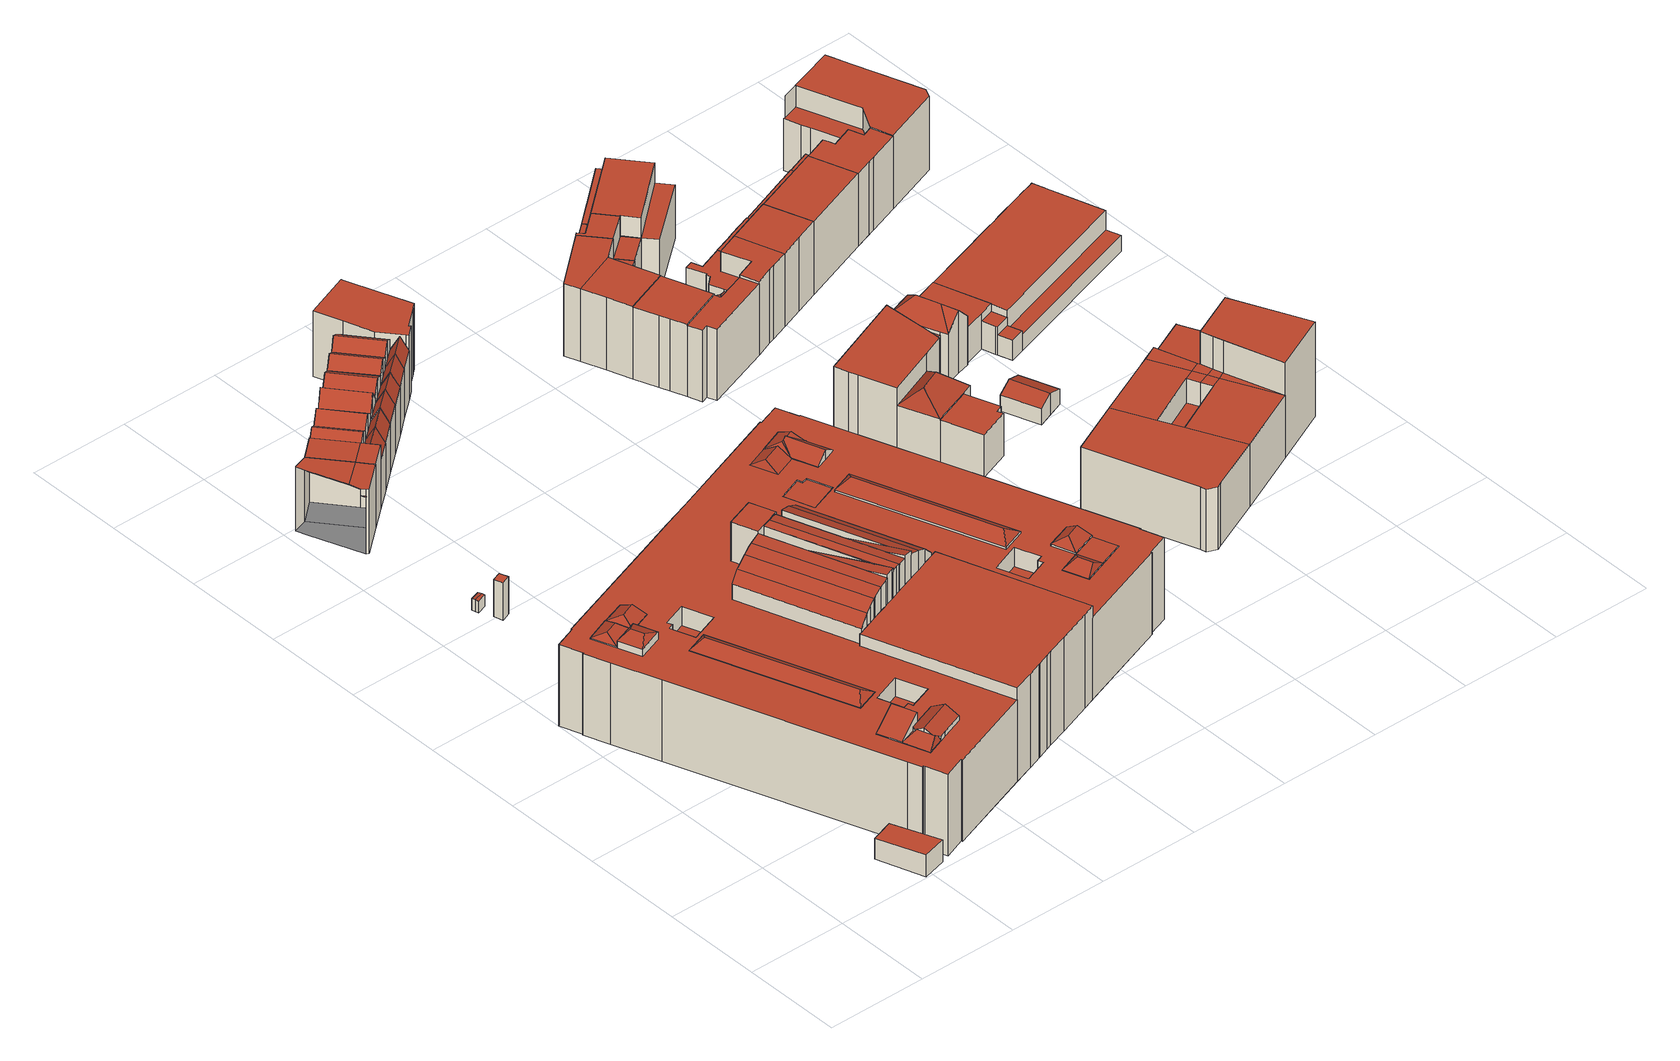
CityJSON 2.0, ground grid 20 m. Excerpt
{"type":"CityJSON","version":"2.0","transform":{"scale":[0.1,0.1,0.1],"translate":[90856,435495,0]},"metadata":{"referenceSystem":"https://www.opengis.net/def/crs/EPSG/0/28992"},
"CityObjects":{
"building1":{"type":"Building","attributes":{"TerrainHeight":3.46,"bron_tex":"UltraCAM-X 10cm juni 2008","voll_tex":"complete","bron_geo":"Lidar 15-30 punten - nov. 2008","status":"1"},"geometry":[{"type":"MultiSurface","lod":"2","boundaries":[[[0,1,2,3]],[[4,5,6,7]],[[0,3,5,4]],[[3,2,6,5]],[[2,1,7,6]],[[1,0,4,7]]],"semantics":{"surfaces":[{"type":"RoofSurface"},{"type":"GroundSurface"},{"type":"WallSurface"}],"values":[0,1,2,2,2,2]}}]},
"building2":{"type":"Building","attributes":{"TerrainHeight":3.62,"bron_tex":"UltraCAM-X 10cm juni 2008","voll_tex":"complete","bron_geo":"Lidar 15-30 punten - nov. 2008","status":"1"},"geometry":[{"type":"MultiSurface","lod":"2","boundaries":[[[8,9,10,11]],[[9,12,13,10]],[[14,15,16,17]],[[8,11,15,14]],[[11,10,18,15]],[[9,8,14,19]],[[10,13,16,18]],[[13,12,17,16]],[[12,9,19,17]]],"semantics":{"surfaces":[{"type":"RoofSurface"},{"type":"GroundSurface"},{"type":"WallSurface"}],"values":[0,0,1,2,2,2,2,2,2]}}]},
"building3":{"type":"Building","attributes":{"TerrainHeight":3.78,"bron_tex":"UltraCAM-X 10cm juni 2008","voll_tex":"complete","bron_geo":"Lidar 15-30 punten - nov. 2008","status":"1"},"geometry":[{"type":"MultiSurface","lod":"2","boundaries":[[[20,21,22,23]],[[24,25,26,27]],[[20,23,27,26]],[[23,22,24,27]],[[22,21,25,24]],[[21,20,26,25]]],"semantics":{"surfaces":[{"type":"RoofSurface"},{"type":"GroundSurface"},{"type":"WallSurface"}],"values":[0,1,2,2,2,2]}}]},
"building4":{"type":"Building","attributes":{"TerrainHeight":2.37,"bron_tex":"UltraCAM-X 10cm juni 2008","voll_tex":"complete","bron_geo":"Lidar 15-30 punten - nov. 2008","status":"1"},"geometry":[{"type":"MultiSurface","lod":"2","boundaries":[[[28,29,30,31,32,33,34]],[[35,36,37,28,34,38]],[[39,40,41]],[[42,43,44,45,46,47,48,49,50]],[[32,31,45,44]],[[31,30,46,45]],[[30,29,39,41]],[[29,28,51,52]],[[35,38,42,50]],[[28,37,53,51]],[[41,40,47,46]],[[40,39,54,55]]],"semantics":{"surfaces":[{"type":"RoofSurface"},{"type":"GroundSurface"},{"type":"WallSurface"}],"values":[0,0,0,1,2,2,2,2,2,2,2,2]}}]},
"building5":{"type":"Building","attributes":{"TerrainHeight":2.28,"bron_tex":"UltraCAM-X 10cm juni 2008","voll_tex":"complete","bron_geo":"Lidar 15-30 punten - nov. 2008","status":"1"},"geometry":[{"type":"MultiSurface","lod":"2","boundaries":[[[56,57,58,59,60,61]],[[62,56,61,63]],[[64,65,66,44,43,42]],[[61,60,65,67]],[[60,59,68,69]],[[59,58,44,66]],[[58,57,33,32]],[[57,56,34,33]],[[62,63,64,42]],[[63,61,67,64]],[[56,62,38,34]]],"semantics":{"surfaces":[{"type":"RoofSurface"},{"type":"GroundSurface"},{"type":"WallSurface"}],"values":[0,0,1,2,2,2,2,2,2,2,2]}}]},
"building6":{"type":"Building","attributes":{"TerrainHeight":2.13,"bron_tex":"UltraCAM-X 10cm juni 2008","voll_tex":"complete","bron_geo":"Lidar 15-30 punten - nov. 2008","status":"1"},"geometry":[{"type":"MultiSurface","lod":"2","boundaries":[[[70,71,72,73]],[[71,69,68,74,75,72]],[[76,77,78,79]],[[80,81,76,79]],[[82,83,84,66,65,64]],[[71,70,67,85]],[[74,68,66,84]],[[69,71,85,65]],[[77,76,86,64]],[[79,78,70,87]],[[78,77,64,67]],[[76,81,82,86]],[[81,80,88,82]],[[80,79,87,73]]],"semantics":{"surfaces":[{"type":"RoofSurface"},{"type":"GroundSurface"},{"type":"WallSurface"}],"values":[0,0,0,0,1,2,2,2,2,2,2,2,2,2]}}]},
"building7":{"type":"Building","attributes":{"TerrainHeight":2.13,"bron_tex":"UltraCAM-X 10cm juni 2008","voll_tex":"complete","bron_geo":"Lidar 15-30 punten - nov. 2008","status":"1"},"geometry":[{"type":"MultiSurface","lod":"2","boundaries":[[[72,89,90,73]],[[72,75,74,91,92,89]],[[93,94,95,96]],[[96,95,97,98]],[[99,100,101,84,83,82]],[[93,96,102,82]],[[95,94,73,103]],[[94,93,82,88]],[[96,98,99,102]],[[98,97,104,99]],[[97,95,103,90]],[[91,74,84,101]]],"semantics":{"surfaces":[{"type":"RoofSurface"},{"type":"GroundSurface"},{"type":"WallSurface"}],"values":[0,0,0,0,1,2,2,2,2,2,2,2]}}]},
"building8":{"type":"Building","attributes":{"TerrainHeight":1.54,"bron_tex":"UltraCAM-X 10cm juni 2008","voll_tex":"complete","bron_geo":"Lidar 15-30 punten - nov. 2008","status":"1"},"geometry":[{"type":"MultiSurface","lod":"2","boundaries":[[[105,106,107,108]],[[109,110,106,105]],[[110,107,106]],[[109,105,108]],[[108,107,111,112]],[[113,114,115,116]],[[117,116,115,118]],[[117,113,116]],[[118,115,114]],[[119,120,121,122]],[[122,121,123,124]],[[119,122,124]],[[120,123,121]],[[125,126,127,128]],[[129,130,126,125]],[[130,127,126]],[[129,125,128]],[[131,132,133,134]],[[135,136,133,132]],[[134,133,136]],[[131,135,132]],[[137,138,139,140]],[[141,142,139,138]],[[139,142,140]],[[137,141,138]],[[143,144,145,146]],[[146,145,147,148]],[[143,146,148]],[[144,147,145]],[[149,150,151,152,153,154]],[[155,156,157,150,149,158]],[[159,160,161,162]],[[163,162,161,164]],[[163,159,162]],[[164,161,160]],[[165,166,167,168]],[[166,169,170,167]],[[165,169,166]],[[171,172,173,174]],[[175,176,177,178]],[[178,177,179,180]],[[175,178,180]],[[176,179,177]],[[181,182,183,184,185,186]],[[187,181,186,188,189,190]],[[191,192,193,194,195,196,197,198,199,200,201,202,203,204,205,206,207,208,209,210,205,204,211,212,213,214,203,202,215,200,199,216,195,194,217,218,219,220,193,192,221,222,223,224,225,226,227,228,229,230,231,232,233,234,235,236,237,238,239,240,169,165,241,242,243,170,169,240,244,245,237,236,246,234,233,247,248,249,250,251,252,253,248,247,254,255,231,230,256,257,258,259,260,261,262,263,264,265,266,267,268,269,270,271,272,273,274,275,276,277,278,279,280,281,282]],[[283,284,285,286,287,288]],[[289,290,291,292]],[[293,294,295,296,297,298]],[[299,300,301,302,303,304]],[[305,306,307,308,309,310,311,312,313,314,315,316,317]],[[318,319,320,321]],[[322,318,321,323]],[[324,322,323,325]],[[326,327,328,329,330]],[[331,332,333,334]],[[335,331,334,336]],[[337,338,339,340,341]],[[342,343,344,345]],[[346,342,345,347]],[[348,346,347,349]],[[349,350,351,348]],[[352,353,354,355,356,357]],[[358,359,360,361,362,363,364,365,366,367,368,369,370,371,372,373,374,375,376,377,378,379,380,381,382,383,384,385,386,387]],[[321,320,227,388]],[[320,319,228,227]],[[319,318,389,390]],[[323,321,388,391]],[[318,322,392,389]],[[325,393,394,395]],[[393,323,391,396]],[[322,324,397,392]],[[398,325,328]],[[330,329,399,400]],[[329,328,395,399]],[[398,327,324]],[[327,326,401,397]],[[326,402,332]],[[403,333,400,404]],[[333,402,330]],[[332,405,406,401]],[[405,331,407,408]],[[409,335,410,411]],[[331,409,412,407]],[[413,336,339]],[[341,340,223,414]],[[413,338,335]],[[338,415,416,410]],[[415,337,417,418]],[[337,419,343]],[[345,344,414,420]],[[344,419,341]],[[421,342,422,423]],[[343,421,424,417]],[[347,425,426,427]],[[425,345,420,428]],[[342,429,430,422]],[[429,346,431,432]],[[349,347,427,433]],[[434,348,435,436]],[[346,434,437,431]],[[350,349,433,438]],[[348,351,439,435]],[[351,350,222,221]],[[110,109,252,251]],[[107,110,440,441]],[[109,108,253,252]],[[112,111,250,442]],[[111,107,441,443]],[[114,113,108,112]],[[117,118,249,248]],[[113,117,248,253]],[[118,114,442,249]],[[120,119,201,200]],[[124,123,215,202]],[[119,124,202,201]],[[123,120,200,215]],[[128,127,246,236]],[[130,129,235,234]],[[127,130,234,246]],[[129,128,236,235]],[[131,134,444,445]],[[136,135,210,209]],[[134,136,209,208]],[[137,140,445,446]],[[140,142,135,131]],[[141,137,207,447]],[[144,143,447,206]],[[148,147,205,210]],[[143,148,142,141]],[[147,144,206,205]],[[149,154,448]],[[449,153,450]],[[153,152,451,452]],[[152,151,453,454]],[[151,150,455,242]],[[155,456,457]],[[149,448,158]],[[150,157,243,455]],[[157,156,170,243]],[[156,155,457,159]],[[163,164,241,168]],[[159,163,458,459]],[[164,450,460,461]],[[168,167,462,458]],[[167,170,459,462]],[[171,174,199,198]],[[174,173,216,199]],[[173,172,175,180]],[[172,171,198,463]],[[176,175,463,197]],[[464,176,197,465]],[[186,185,196,466]],[[185,184,467,196]],[[184,183,465,467]],[[183,468,464]],[[181,469,182]],[[187,190,470,471]],[[190,189,180,470]],[[189,188,195,216]],[[188,186,466,195]],[[472,187,471,178]],[[181,472,178,469]],[[271,270,359,358]],[[270,269,360,359]],[[269,268,361,360]],[[268,267,473,361]],[[267,266,362,473]],[[266,265,363,362]],[[265,264,364,363]],[[264,263,365,364]],[[263,262,366,365]],[[262,261,367,366]],[[261,260,368,367]],[[260,259,369,368]],[[259,258,370,369]],[[258,257,371,370]],[[257,256,372,371]],[[256,230,474,372]],[[396,226,399,394]],[[428,222,438,426]],[[191,282,377,475]],[[282,281,378,377]],[[281,280,379,378]],[[280,279,380,379]],[[279,278,381,380]],[[278,277,382,381]],[[277,276,383,382]],[[276,275,384,383]],[[275,274,385,384]],[[274,273,386,385]],[[273,272,387,386]],[[272,271,358,387]],[[208,207,446,444]],[[204,203,296,295]],[[203,214,297,296]],[[214,213,298,297]],[[213,212,293,298]],[[212,211,294,293]],[[211,204,295,294]],[[219,218,286,285]],[[218,217,287,286]],[[217,194,288,287]],[[194,193,283,288]],[[193,220,284,283]],[[220,219,285,284]],[[239,238,354,353]],[[238,237,355,354]],[[237,245,356,355]],[[245,244,357,356]],[[244,240,352,357]],[[240,239,353,352]],[[242,451,454,453]],[[452,241,461,460]],[[232,231,302,301]],[[231,255,303,302]],[[255,254,304,303]],[[254,247,299,304]],[[247,233,300,299]],[[233,232,301,300]],[[251,250,443,440]],[[292,291,225,224]],[[291,290,226,225]],[[290,476,404,399]],[[476,477,334,403]],[[477,478,336,334]],[[478,289,340,339]],[[289,292,224,223]],[[305,317,221,192]],[[317,437,436,439]],[[432,424,423,430]],[[418,412,411,416]],[[408,316,390,406]],[[316,315,229,228]],[[315,314,230,229]],[[314,313,479,474]],[[313,312,373,479]],[[312,311,374,373]],[[311,310,375,374]],[[310,309,480,375]],[[309,308,376,480]],[[308,307,481,376]],[[307,306,475,481]],[[306,305,192,191]]],"semantics":{"surfaces":[{"type":"RoofSurface"},{"type":"GroundSurface"},{"type":"WallSurface"}],"values":[0,0,0,0,0,0,0,0,0,0,0,0,0,0,0,0,0,0,0,0,0,0,0,0,0,0,0,0,0,0,0,0,0,0,0,0,0,0,0,0,0,0,0,0,0,0,0,0,0,0,0,0,0,0,0,0,0,0,0,0,0,0,0,1,2,2,2,2,2,2,2,2,2,2,2,2,2,2,2,2,2,2,2,2,2,2,2,2,2,2,2,2,2,2,2,2,2,2,2,2,2,2,2,2,2,2,2,2,2,2,2,2,2,2,2,2,2,2,2,2,2,2,2,2,2,2,2,2,2,2,2,2,2,2,2,2,2,2,2,2,2,2,2,2,2,2,2,2,2,2,2,2,2,2,2,2,2,2,2,2,2,2,2,2,2,2,2,2,2,2,2,2,2,2,2,2,2,2,2,2,2,2,2,2,2,2,2,2,2,2,2,2,2,2,2,2,2,2,2,2,2,2,2,2,2,2,2,2,2,2,2,2,2,2,2,2,2,2,2,2,2,2,2,2,2,2,2,2,2,2,2,2,2,2,2,2,2,2,2,2,2,2,2,2]}}]},
"building9":{"type":"Building","attributes":{"TerrainHeight":1.95,"bron_tex":"UltraCAM-X 10cm juni 2008","voll_tex":"complete","bron_geo":"Lidar 15-30 punten - nov. 2008","status":"1"},"geometry":[{"type":"MultiSurface","lod":"2","boundaries":[[[482,483,484,485]],[[483,486,487,488,489,484]],[[490,491,492,493]],[[494,490,493,495]],[[496,497,498,101,100,99]],[[491,490,499,99]],[[493,492,482,500]],[[492,491,99,104]],[[490,494,496,499]],[[494,495,501,496]],[[495,493,500,485]],[[485,484,502,503]],[[483,482,90,89]],[[484,489,504,502]],[[489,488,505,504]],[[488,487,101,498]],[[487,486,92,91]],[[486,483,89,92]]],"semantics":{"surfaces":[{"type":"RoofSurface"},{"type":"GroundSurface"},{"type":"WallSurface"}],"values":[0,0,0,0,1,2,2,2,2,2,2,2,2,2,2,2,2,2]}}]},
"building10":{"type":"Building","attributes":{"TerrainHeight":2.2,"bron_tex":"UltraCAM-X 10cm juni 2008","voll_tex":"complete","bron_geo":"Lidar 15-30 punten - nov. 2008","status":"1"},"geometry":[{"type":"MultiSurface","lod":"2","boundaries":[[[502,504,505,506,507,508]],[[503,502,508,509]],[[510,511,512,513]],[[512,514,515,513]],[[516,517,518,498,497,496]],[[512,511,516,519]],[[511,510,520,516]],[[510,513,521,509]],[[514,512,519,496]],[[513,515,503,521]],[[515,514,496,501]],[[506,505,498,518]]],"semantics":{"surfaces":[{"type":"RoofSurface"},{"type":"GroundSurface"},{"type":"WallSurface"}],"values":[0,0,0,0,1,2,2,2,2,2,2,2]}}]},
"building11":{"type":"Building","attributes":{"TerrainHeight":2.14,"bron_tex":"UltraCAM-X 10cm juni 2008","voll_tex":"complete","bron_geo":"Lidar 15-30 punten - nov. 2008","status":"1"},"geometry":[{"type":"MultiSurface","lod":"2","boundaries":[[[522,523,524,525]],[[525,524,526,527]],[[528,507,506,529,530,531]],[[528,531,532,533]],[[534,535,536,518,517,516]],[[529,506,518,536]],[[528,508,507]],[[528,533,509,508]],[[522,525,537,516]],[[524,523,533,538]],[[523,522,516,520]],[[525,527,534,537]],[[527,526,539,534]],[[526,524,538,532]]],"semantics":{"surfaces":[{"type":"RoofSurface"},{"type":"GroundSurface"},{"type":"WallSurface"}],"values":[0,0,0,0,1,2,2,2,2,2,2,2,2,2]}}]},
"building12":{"type":"Building","attributes":{"TerrainHeight":2.09,"bron_tex":"UltraCAM-X 10cm juni 2008","voll_tex":"complete","bron_geo":"Lidar 15-30 punten - nov. 2008","status":"1"},"geometry":[{"type":"MultiSurface","lod":"2","boundaries":[[[540,541,542,543]],[[543,542,544,545,546]],[[531,530,529,547,548,549]],[[531,549,550,532]],[[551,552,553,536,535,534,554]],[[540,543,555,534]],[[542,541,532,556]],[[541,540,534,539]],[[543,546,554,555]],[[546,545,551,554]],[[545,544,557,551]],[[544,542,556,550]],[[549,548,552,558]],[[547,529,536,553]],[[550,549,558,557]]],"semantics":{"surfaces":[{"type":"RoofSurface"},{"type":"GroundSurface"},{"type":"WallSurface"}],"values":[0,0,0,0,1,2,2,2,2,2,2,2,2,2,2]}}]},
"building13":{"type":"Building","attributes":{"TerrainHeight":2,"bron_tex":"UltraCAM-X 10cm juni 2008","voll_tex":"complete","bron_geo":"Lidar 15-30 punten - nov. 2008","status":"1"},"geometry":[{"type":"MultiSurface","lod":"2","boundaries":[[[559,560,561,562,563,564,565,566,567,568,569,570,571,572]],[[573,574,575]],[[576,577,578,579,580,581,582,583,584,553,552,551,585,586]],[[572,571,577,576]],[[571,570,578,577]],[[570,569,579,578]],[[569,568,580,579]],[[568,567,581,580]],[[567,566,582,581]],[[566,565,583,582]],[[565,564,584,583]],[[564,563,553,584]],[[563,562,548,547]],[[562,561,587,552]],[[561,560,575,574]],[[560,559,586,585]],[[573,575,585,551]],[[574,573,551,587]]],"semantics":{"surfaces":[{"type":"RoofSurface"},{"type":"GroundSurface"},{"type":"WallSurface"}],"values":[0,0,1,2,2,2,2,2,2,2,2,2,2,2,2,2,2,2]}}]},
"building14":{"type":"Building","attributes":{"TerrainHeight":3.03,"bron_tex":"UltraCAM-X 10cm juni 2008","voll_tex":"complete","bron_geo":"Lidar 15-30 punten - nov. 2008","status":"1"},"geometry":[{"type":"MultiSurface","lod":"2","boundaries":[[[588,589,590,591,592,593]],[[594,595,596,597,598,599,600,601,602]],[[603,604,605,606,607,608,609,610,611]],[[588,593,602,601]],[[593,592,594,602]],[[592,591,612,613]],[[591,590,606,605]],[[590,589,607,606]],[[599,598,610,609]],[[598,597,611,610]],[[597,596,603,611]],[[596,595,604,603]],[[595,594,614,615]]],"semantics":{"surfaces":[{"type":"RoofSurface"},{"type":"GroundSurface"},{"type":"WallSurface"}],"values":[0,0,1,2,2,2,2,2,2,2,2,2,2]}}]},
"building15":{"type":"Building","attributes":{"TerrainHeight":3.12,"bron_tex":"UltraCAM-X 10cm juni 2008","voll_tex":"complete","bron_geo":"Lidar 15-30 punten - nov. 2008","status":"1"},"geometry":[{"type":"MultiSurface","lod":"2","boundaries":[[[616,613,612,617,618,619]],[[620,615,614,621,622,623,624,625]],[[626,627,628,629,630,631,605,604]],[[613,616,621,614]],[[616,619,632,633]],[[619,618,634,630]],[[618,617,631,634]],[[617,612,605,631]],[[615,620,635,604]],[[620,625,626,635]],[[625,624,627,626]],[[624,623,628,627]],[[623,622,636,637]],[[622,621,638,636]]],"semantics":{"surfaces":[{"type":"RoofSurface"},{"type":"GroundSurface"},{"type":"WallSurface"}],"values":[0,0,1,2,2,2,2,2,2,2,2,2,2,2]}}]},
"building16":{"type":"Building","attributes":{"TerrainHeight":3.09,"bron_tex":"UltraCAM-X 10cm juni 2008","voll_tex":"complete","bron_geo":"Lidar 15-30 punten - nov. 2008","status":"1"},"geometry":[{"type":"MultiSurface","lod":"2","boundaries":[[[639,640,641,589,588]],[[601,600,599,642,643]],[[644,645,646,609,608,607]],[[641,640,645,644]],[[639,588,601,643]],[[589,641,644,607]],[[642,599,609,646]]],"semantics":{"surfaces":[{"type":"RoofSurface"},{"type":"GroundSurface"},{"type":"WallSurface"}],"values":[0,0,1,2,2,2,2]}}]},
"building17":{"type":"Building","attributes":{"TerrainHeight":3.31,"bron_tex":"UltraCAM-X 10cm juni 2008","voll_tex":"complete","bron_geo":"Lidar 15-30 punten - nov. 2008","status":"1"},"geometry":[{"type":"MultiSurface","lod":"2","boundaries":[[[647,648,633,632,649,650,651,652]],[[637,636,638,653,654,655]],[[656,657,658,659,660,630,629,628]],[[633,648,653,638]],[[648,647,654,653]],[[652,651,658,657]],[[651,650,659,658]],[[650,649,660,659]],[[649,632,630,660]],[[637,655,656,628]]],"semantics":{"surfaces":[{"type":"RoofSurface"},{"type":"GroundSurface"},{"type":"WallSurface"}],"values":[0,0,1,2,2,2,2,2,2,2]}}]},
"building18":{"type":"Building","attributes":{"TerrainHeight":3.44,"bron_tex":"UltraCAM-X 10cm juni 2008","voll_tex":"complete","bron_geo":"Lidar 15-30 punten - nov. 2008","status":"1"},"geometry":[{"type":"MultiSurface","lod":"2","boundaries":[[[661,662,663]],[[664,665,662,661,666]],[[667,668,669,670]],[[671,664,666]],[[672,673,674,675,676,677,678,679]],[[671,666,661,663]],[[680,681,682,683,684,685]],[[686,687,688,689,690,691,692,693,694,695,696,697,698,699]],[[663,662,692,691]],[[662,665,693,692]],[[665,664,681,680]],[[667,670,687,700]],[[669,668,689,688]],[[664,671,701,702]],[[672,679,700,686]],[[679,678,668,667]],[[678,677,690,689]],[[677,676,691,690]],[[676,675,671,663]],[[675,674,698,701]],[[674,673,699,698]],[[673,672,686,699]],[[680,685,694,693]],[[685,684,695,694]],[[684,683,696,695]],[[683,682,697,696]],[[682,681,702,697]]],"semantics":{"surfaces":[{"type":"RoofSurface"},{"type":"GroundSurface"},{"type":"WallSurface"}],"values":[0,0,0,0,0,0,0,1,2,2,2,2,2,2,2,2,2,2,2,2,2,2,2,2,2,2,2]}}]},
"building19":{"type":"Building","attributes":{"TerrainHeight":2.93,"bron_tex":"UltraCAM-X 10cm juni 2008","voll_tex":"complete","bron_geo":"Lidar 15-30 punten - nov. 2008","status":"1"},"geometry":[{"type":"MultiSurface","lod":"2","boundaries":[[[703,704,705,706,707,708,709]],[[710,711,712,713]],[[714,715,716,717]],[[645,718,719,646]],[[704,703,720,645]],[[703,709,721,720]],[[709,708,715,714]],[[708,707,716,715]],[[706,705,710,713]],[[705,704,640,639]],[[712,711,646,719]],[[711,710,643,642]],[[714,717,718,721]]],"semantics":{"surfaces":[{"type":"RoofSurface"},{"type":"GroundSurface"},{"type":"WallSurface"}],"values":[0,0,0,1,2,2,2,2,2,2,2,2,2]}}]},
"building20":{"type":"Building","attributes":{"TerrainHeight":2.88,"bron_tex":"UltraCAM-X 10cm juni 2008","voll_tex":"complete","bron_geo":"Lidar 15-30 punten - nov. 2008","status":"1"},"geometry":[{"type":"MultiSurface","lod":"2","boundaries":[[[722,723,724,725,726,727,728,729]],[[730,731,732,733,734,735,736,737,738,739,740,741,742]],[[743,744,745,657,656,746,747,748,749,750,751,752]],[[727,726,732,731]],[[726,725,733,732]],[[725,724,734,733]],[[723,722,753,744]],[[722,729,745,753]],[[729,728,657,745]],[[728,727,647,652]],[[742,741,747,746]],[[741,740,748,747]],[[740,739,749,748]],[[739,738,750,749]],[[738,737,751,750]],[[737,736,752,751]],[[736,735,743,752]],[[731,730,655,654]],[[730,742,746,656]]],"semantics":{"surfaces":[{"type":"RoofSurface"},{"type":"GroundSurface"},{"type":"WallSurface"}],"values":[0,0,1,2,2,2,2,2,2,2,2,2,2,2,2,2,2,2,2]}}]},
"building21":{"type":"Building","attributes":{"TerrainHeight":3.48,"bron_tex":"UltraCAM-X 10cm juni 2008","voll_tex":"complete","bron_geo":"Lidar 15-30 punten - nov. 2008","status":"1"},"geometry":[{"type":"MultiSurface","lod":"2","boundaries":[[[754,755,756,757]],[[758,759,760,761,762,763,764,765,766]],[[766,765,767,768,769,770]],[[767,771,772,768]],[[764,763,773,774,775]],[[771,775,774,772]],[[776,777,778,779,780,781,782,783]],[[758,766,784,782]],[[765,764,755,754]],[[763,762,778,785]],[[762,761,779,778]],[[761,760,780,779]],[[760,759,781,780]],[[759,758,782,781]],[[766,770,783,784]],[[770,769,776,783]],[[767,765,754,757]],[[771,767,757,786]],[[764,775,756,755]],[[773,763,785,777]],[[775,771,786,756]]],"semantics":{"surfaces":[{"type":"RoofSurface"},{"type":"GroundSurface"},{"type":"WallSurface"}],"values":[0,0,0,0,0,0,1,2,2,2,2,2,2,2,2,2,2,2,2,2,2]}}]},
"building22":{"type":"Building","attributes":{"TerrainHeight":2.82,"bron_tex":"UltraCAM-X 10cm juni 2008","voll_tex":"complete","bron_geo":"Lidar 15-30 punten - nov. 2008","status":"1"},"geometry":[{"type":"MultiSurface","lod":"2","boundaries":[[[787,788,789,790,791,792]],[[793,794,795]],[[796,797,798,799,800,801,802]],[[794,803,804,805]],[[806,807,808,809,719,718,810]],[[787,792,797,796]],[[791,790,794,805]],[[790,789,795,794]],[[789,788,793,795]],[[788,787,707,706]],[[794,793,713,712]],[[802,801,811,718]],[[801,800,810,811]],[[800,799,806,810]],[[799,798,807,806]],[[796,802,717,716]],[[804,803,809,808]],[[803,794,719,809]]],"semantics":{"surfaces":[{"type":"RoofSurface"},{"type":"GroundSurface"},{"type":"WallSurface"}],"values":[0,0,0,0,1,2,2,2,2,2,2,2,2,2,2,2,2,2]}}]},
"building23":{"type":"Building","attributes":{"TerrainHeight":3.7,"bron_tex":"UltraCAM-X 10cm juni 2008","voll_tex":"complete","bron_geo":"Lidar 15-30 punten - nov. 2008","status":"1"},"geometry":[{"type":"MultiSurface","lod":"2","boundaries":[[[812,813,814,815]],[[816,812,815,817]],[[818,819,820,821]],[[813,812,822,820]],[[815,814,819,823]],[[814,813,820,819]],[[812,816,821,822]],[[816,817,818,821]],[[817,815,823,818]]],"semantics":{"surfaces":[{"type":"RoofSurface"},{"type":"GroundSurface"},{"type":"WallSurface"}],"values":[0,0,1,2,2,2,2,2,2]}}]},
"building24":{"type":"Building","attributes":{"TerrainHeight":3.73,"bron_tex":"UltraCAM-X 10cm juni 2008","voll_tex":"complete","bron_geo":"Lidar 15-30 punten - nov. 2008","status":"1"},"geometry":[{"type":"MultiSurface","lod":"2","boundaries":[[[824,825,826,827,828,829]],[[828,827,830,831,832,833]],[[829,828,833]],[[826,830,827]],[[687,834,835,836,837,838,839,688]],[[824,829,834,687]],[[826,825,688,839]],[[825,824,670,669]],[[833,832,836,835]],[[832,831,837,836]],[[831,830,838,837]],[[829,833,835,834]],[[830,826,839,838]]],"semantics":{"surfaces":[{"type":"RoofSurface"},{"type":"GroundSurface"},{"type":"WallSurface"}],"values":[0,0,0,0,1,2,2,2,2,2,2,2,2]}}]},
"building25":{"type":"Building","attributes":{"TerrainHeight":2.81,"bron_tex":"UltraCAM-X 10cm juni 2008","voll_tex":"complete","bron_geo":"Lidar 15-30 punten - nov. 2008","status":"1"},"geometry":[{"type":"MultiSurface","lod":"2","boundaries":[[[724,723,840,841,842]],[[843,844,845,846,847,848]],[[743,849,850,851,852,744]],[[724,842,846,845]],[[842,841,853,854]],[[841,840,852,851]],[[840,723,744,852]],[[844,843,855,743]],[[843,848,849,855]],[[848,847,850,849]],[[847,846,856,857]],[[845,844,735,734]]],"semantics":{"surfaces":[{"type":"RoofSurface"},{"type":"GroundSurface"},{"type":"WallSurface"}],"values":[0,0,1,2,2,2,2,2,2,2,2,2]}}]},
"building26":{"type":"Building","attributes":{"TerrainHeight":2.94,"bron_tex":"UltraCAM-X 10cm juni 2008","voll_tex":"complete","bron_geo":"Lidar 15-30 punten - nov. 2008","status":"1"},"geometry":[{"type":"MultiSurface","lod":"2","boundaries":[[[854,853,858,859]],[[856,860,861,857]],[[850,862,863,851]],[[854,859,860,856]],[[859,858,864,865]],[[858,853,851,863]],[[857,861,862,850]],[[861,860,866,867]]],"semantics":{"surfaces":[{"type":"RoofSurface"},{"type":"GroundSurface"},{"type":"WallSurface"}],"values":[0,0,1,2,2,2,2,2]}}]},
"building27":{"type":"Building","attributes":{"TerrainHeight":3.48,"bron_tex":"UltraCAM-X 10cm juni 2008","voll_tex":"complete","bron_geo":"Lidar 15-30 punten - nov. 2008","status":"1"},"geometry":[{"type":"MultiSurface","lod":"2","boundaries":[[[868,869,870,871,872]],[[873,874,875,876]],[[877,769,768,878]],[[768,772,879,880,878]],[[774,773,881]],[[772,774,881,879]],[[882,883,777,776,884,885]],[[869,868,884,886]],[[868,872,885,884]],[[872,871,882,885]],[[873,876,871,870]],[[876,875,887,888]],[[875,874,777,883]],[[889,873,880,879]],[[890,889,879,881]],[[874,890,881,773]],[[769,877,886,776]],[[877,878,891,869]],[[878,880,870,891]]],"semantics":{"surfaces":[{"type":"RoofSurface"},{"type":"GroundSurface"},{"type":"WallSurface"}],"values":[0,0,0,0,0,0,1,2,2,2,2,2,2,2,2,2,2,2,2]}}]},
"building28":{"type":"Building","attributes":{"TerrainHeight":3.77,"bron_tex":"UltraCAM-X 10cm juni 2008","voll_tex":"complete","bron_geo":"Lidar 15-30 punten - nov. 2008","status":"1"},"geometry":[{"type":"MultiSurface","lod":"2","boundaries":[[[892,893,894,895]],[[896,897,898,899,900]],[[901,902,903,904]],[[905,906,907,908,909]],[[910,911,912,913,914,915,916,917,918,919,920,921,922,923,924]],[[925,926,927,928,929,930,931,932,933,934,935,936,937,938,939,940,941]],[[895,894,902,901]],[[894,893,934,942]],[[893,892,943,934]],[[899,898,892,895]],[[898,897,935,943]],[[897,896,936,935]],[[904,903,933,944]],[[903,902,942,933]],[[905,909,945,938]],[[909,908,911,910]],[[908,907,896,900]],[[907,906,937,936]],[[906,905,938,937]],[[910,924,939,945]],[[924,923,940,939]],[[923,922,941,940]],[[922,921,925,941]],[[921,920,926,925]],[[920,919,927,926]],[[919,918,928,927]],[[918,917,929,928]],[[917,916,930,929]],[[916,915,931,930]],[[915,914,932,931]],[[914,913,944,932]],[[913,912,901,904]],[[912,911,900,899]]],"semantics":{"surfaces":[{"type":"RoofSurface"},{"type":"GroundSurface"},{"type":"WallSurface"}],"values":[0,0,0,0,0,1,2,2,2,2,2,2,2,2,2,2,2,2,2,2,2,2,2,2,2,2,2,2,2,2,2,2,2]}}]},
"building29":{"type":"Building","attributes":{"TerrainHeight":3.03,"bron_tex":"UltraCAM-X 10cm juni 2008","voll_tex":"complete","bron_geo":"Lidar 15-30 punten - nov. 2008","status":"1"},"geometry":[{"type":"MultiSurface","lod":"2","boundaries":[[[946,947,948,949,950]],[[951,952,953,954,955,956,957,865,864,958,959]],[[867,866,960,961,962,963,964,965]],[[966,967,968,863,862,969,970,971,972,973,974,975]],[[949,948,975,976]],[[948,947,966,975]],[[865,957,960,866]],[[957,956,961,960]],[[956,955,974,973]],[[955,954,976,974]],[[954,953,950,949]],[[953,952,946,950]],[[951,959,968,967]],[[959,958,977,968]],[[958,864,863,977]],[[867,965,969,862]],[[965,964,970,969]],[[964,963,971,970]],[[963,962,972,971]],[[962,961,973,972]]],"semantics":{"surfaces":[{"type":"RoofSurface"},{"type":"GroundSurface"},{"type":"WallSurface"}],"values":[0,0,0,1,2,2,2,2,2,2,2,2,2,2,2,2,2,2,2,2]}}]},
"building30":{"type":"Building","attributes":{"TerrainHeight":2.8,"bron_tex":"UltraCAM-X 10cm juni 2008","voll_tex":"complete","bron_geo":"Lidar 15-30 punten - nov. 2008","status":"1"},"geometry":[{"type":"MultiSurface","lod":"2","boundaries":[[[978,979,980,981,982,983,984,985]],[[986,987,988,989,990,991,992,993,994,995]],[[996,997,998,967,966,999,1000,1001]],[[984,983,947,946]],[[983,982,999,966]],[[982,981,1002,999]],[[981,980,1000,1002]],[[986,995,1003,1001]],[[995,994,996,1003]],[[994,993,997,996]],[[993,992,998,997]],[[992,991,967,998]],[[991,990,952,951]],[[990,989,985,984]],[[989,988,978,985]],[[988,987,979,978]]],"semantics":{"surfaces":[{"type":"RoofSurface"},{"type":"GroundSurface"},{"type":"WallSurface"}],"values":[0,0,1,2,2,2,2,2,2,2,2,2,2,2,2,2]}}]}
},
"vertices":[
[156,95,43],[188,2,46],[236,15,46],[201,110,43],[156,95,0],[201,110,0],[236,15,0],[188,2,0],
[100,1042,24],[102,1036,25],[121,1041,25],[119,1048,24],[104,1029,24],[123,1035,24],[100,1042,0],[119,1048,0],[123,1035,0],[104,1029,0],[121,1041,0],[102,1036,0],
[116,1005,78],[121,987,78],[139,994,78],[133,1011,78],[139,994,0],[121,987,0],[116,1005,0],[133,1011,0],
[58,1301,134],[65,1280,134],[70,1273,134],[74,1269,134],[127,1313,134],[123,1317,134],[105,1339,134],[24,1397,134],[23,1396,134],[30,1375,134],[51,1405,134],[65,1280,120],[69,1271,120],[70,1273,120],[51,1405,0],[123,1317,0],[127,1313,0],[74,1269,0],[70,1273,0],[69,1271,0],[30,1375,0],[23,1396,0],[24,1397,0],[58,1301,133],[65,1280,133],[30,1375,133],[65,1280,119],[69,1271,119],
[105,1339,135],[123,1317,135],[127,1313,135],[167,1346,135],[164,1350,135],[146,1372,135],[51,1405,135],[91,1439,135],[91,1439,0],[164,1350,0],[167,1346,0],[146,1372,0],[167,1346,100],[164,1350,110],
[146,1372,102],[156,1360,133],[194,1391,133],[184,1404,102],[205,1377,101],[202,1381,110],[110,1455,139],[91,1439,122],[146,1372,121],[165,1388,139],[184,1404,122],[129,1471,122],[129,1471,0],[202,1381,0],[205,1377,0],[156,1360,0],[110,1455,0],[165,1388,102],[184,1404,0],
[233,1423,133],[223,1436,102],[244,1410,101],[241,1413,111],[129,1471,120],[184,1404,120],[203,1420,139],[148,1487,139],[223,1436,120],[167,1503,120],[167,1503,0],[241,1413,0],[244,1410,0],[148,1487,0],[203,1420,102],[223,1436,0],
[788,304,188],[798,276,188],[823,279,172],[805,327,172],[759,310,172],[777,262,172],[873,297,172],[856,345,172],[805,327,175],[856,345,175],[842,366,191],[813,355,191],[789,372,175],[840,390,175],[151,555,172],[262,250,172],[280,274,188],[180,549,188],[309,267,172],[198,572,172],[646,711,192],[744,439,192],[774,431,175],[664,736,175],[617,719,175],[727,414,175],[100,707,172],[123,687,186],[151,697,186],[147,723,172],[118,658,172],[164,675,172],[50,688,173],[71,669,186],[97,678,186],[100,707,173],[67,640,173],[118,658,173],[67,640,186],[84,595,186],[105,615,197],[96,639,197],[134,613,186],[118,658,186],[638,867,191],[664,795,191],[688,804,173],[671,850,173],[671,853,173],[644,869,187],[622,835,173],[623,833,173],[640,786,173],[633,865,187],[623,833,172],[671,850,172],[657,874,187],[628,863,187],[605,883,172],[653,901,172],[560,867,171],[575,844,188],[614,858,188],[605,883,171],[578,816,171],[623,833,171],[235,181,173],[252,135,173],[300,152,201],[283,198,201],[252,135,172],[270,84,172],[292,98,187],[281,130,187],[318,102,172],[300,152,172],[285,118,196],[291,103,187],[304,96,181],[318,102,181],[363,118,181],[354,143,196],[279,133,187],[345,168,181],[300,152,181],[286,147,181],[472,96,171],[373,379,171],[381,216,171],[333,199,171],[345,168,171],[363,118,171],[270,84,171],[235,181,171],[283,198,171],[262,250,171],[151,555,171],[198,572,171],[184,575,171],[167,623,171],[134,613,171],[84,595,171],[50,688,171],[147,723,171],[164,675,171],[118,658,171],[178,627,171],[174,637,171],[222,654,171],[243,596,171],[309,267,171],[300,152,171],[330,209,171],[318,205,171],[301,254,171],[360,275,171],[378,380,171],[297,613,171],[381,643,171],[364,692,171],[421,712,171],[439,663,171],[519,691,171],[601,459,171],[614,463,171],[713,181,171],[703,330,171],[682,388,171],[741,409,171],[727,414,171],[617,719,171],[664,736,171],[623,729,171],[564,708,171],[544,767,171],[591,784,171],[653,901,171],[688,804,171],[640,786,171],[595,774,171],[606,777,171],[774,431,171],[759,361,171],[789,372,171],[840,390,171],[873,297,171],[777,262,171],[759,310,171],[805,327,171],[747,357,171],[751,347,171],[903,248,171],[902,250,171],[945,265,171],[930,309,171],[932,309,171],[711,912,171],[709,911,171],[693,955,171],[650,940,171],[649,942,171],[406,856,171],[351,837,171],[287,814,171],[44,729,171],[44,727,171],[1,711,171],[17,667,171],[15,667,171],[33,617,171],[66,526,171],[225,91,171],[235,64,171],[237,65,171],[238,62,171],[253,21,171],[296,37,171],[297,35,171],[381,216,132],[360,275,132],[301,254,132],[318,205,132],[330,209,132],[333,199,132],[381,643,253],[439,663,253],[421,712,253],[364,692,253],[174,637,131],[178,627,131],[167,623,131],[184,575,131],[243,596,131],[222,654,131],[759,361,131],[741,409,131],[682,388,131],[703,330,131],[751,347,131],[747,357,131],[373,379,196],[472,96,196],[514,111,196],[541,120,196],[544,121,196],[568,130,196],[579,134,196],[621,148,196],[688,172,196],[713,181,196],[614,463,196],[601,459,196],[378,380,196],[583,453,223],[601,459,203],[519,691,203],[501,685,223],[560,444,237],[478,677,237],[538,437,245],[456,669,245],[518,430,256],[538,437,252],[456,669,213],[439,663,216],[436,662,217],[499,423,252],[518,430,250],[436,662,250],[417,655,252],[480,416,252],[399,649,252],[461,410,256],[480,416,258],[399,649,219],[381,643,217],[380,642,217],[441,403,245],[461,410,250],[380,642,250],[359,635,245],[419,395,237],[337,627,237],[396,387,223],[314,619,223],[297,613,203],[378,380,203],[591,784,169],[544,767,169],[564,708,169],[623,729,169],[606,777,169],[595,774,169],[1,711,0],[44,727,0],[44,729,0],[287,814,0],[406,856,0],[649,942,0],[650,940,0],[693,955,0],[709,911,0],[711,912,0],[932,309,0],[930,309,0],[945,265,0],[902,250,0],[903,248,0],[621,148,0],[579,134,0],[568,130,0],[541,120,0],[297,35,0],[296,37,0],[253,21,0],[238,62,0],[237,65,0],[235,64,0],[225,91,0],[66,526,0],[33,617,0],[15,667,0],[17,667,0],[501,685,171],[583,453,0],[601,459,0],[478,677,171],[560,444,0],[464,672,242],[464,672,0],[456,669,0],[464,672,171],[538,437,0],[524,475,245],[439,663,0],[436,662,0],[518,430,0],[504,468,250],[429,660,250],[429,660,0],[501,424,251],[501,424,0],[499,423,196],[501,424,196],[490,420,252],[480,416,0],[490,420,0],[490,420,196],[467,455,252],[380,642,171],[475,414,258],[475,414,0],[461,410,196],[475,414,196],[448,448,250],[359,635,171],[455,407,248],[441,403,0],[455,407,0],[455,407,196],[350,632,242],[350,632,0],[337,627,0],[350,632,171],[422,396,238],[422,396,0],[419,395,196],[422,396,196],[314,619,0],[406,390,229],[396,387,0],[406,390,0],[406,390,196],[297,613,0],[378,380,0],[777,262,0],[823,279,0],[856,345,171],[873,297,0],[147,723,0],[100,707,0],[50,688,0],[67,640,171],[638,867,187],[670,853,174],[671,853,172],[671,850,171],[671,853,171],[688,804,0],[671,850,0],[664,795,171],[625,842,176],[622,835,172],[605,883,0],[623,833,0],[671,853,0],[653,901,0],[614,858,0],[252,135,171],[304,96,172],[304,96,171],[354,143,171],[318,102,171],[299,99,183],[285,118,187],[286,147,172],[279,133,182],[281,130,189],[351,837,0],[713,181,0],[472,96,0],[429,660,253],[417,655,253],[399,649,253],[688,172,0],[544,121,0],[514,111,0],
[223,1436,104],[233,1423,135],[272,1454,135],[261,1467,104],[241,1413,112],[244,1410,103],[283,1442,104],[279,1445,113],[186,1520,145],[167,1503,114],[223,1436,115],[242,1451,145],[206,1536,114],[261,1467,114],[206,1536,0],[279,1445,0],[283,1442,0],[186,1520,0],[242,1451,104],[261,1467,0],[272,1454,132],[261,1467,101],[279,1445,110],[283,1442,101],
[322,1474,102],[318,1478,111],[311,1486,132],[301,1499,101],[301,1499,122],[244,1568,122],[225,1552,138],[281,1483,138],[206,1536,122],[261,1467,122],[244,1568,0],[318,1478,0],[322,1474,0],[225,1552,0],[301,1499,0],[281,1483,101],
[244,1568,123],[301,1499,123],[320,1515,139],[263,1584,139],[339,1530,123],[282,1600,123],[311,1486,133],[359,1505,103],[356,1509,112],[349,1517,133],[339,1530,102],[301,1499,102],[282,1600,0],[356,1509,0],[359,1505,0],[263,1584,0],[320,1515,102],[339,1530,0],
[282,1600,124],[339,1530,124],[357,1546,140],[300,1616,140],[376,1561,124],[325,1624,124],[318,1631,124],[397,1536,104],[394,1540,113],[387,1548,133],[376,1561,102],[325,1624,0],[394,1540,0],[397,1536,0],[318,1631,0],[300,1616,0],[357,1546,102],[376,1561,0],[387,1548,0],
[321,1690,137],[340,1637,137],[360,1581,137],[394,1540,137],[397,1536,137],[416,1552,137],[413,1555,137],[449,1585,137],[451,1587,137],[460,1595,137],[456,1606,137],[436,1660,137],[414,1719,137],[412,1724,137],[325,1624,97],[360,1581,97],[340,1637,97],[412,1724,0],[414,1719,0],[436,1660,0],[456,1606,0],[460,1595,0],[451,1587,0],[449,1585,0],[413,1555,0],[416,1552,0],[340,1637,0],[321,1690,0],[360,1581,0],
[771,1462,152],[680,1428,152],[697,1382,152],[714,1335,152],[804,1368,152],[771,1461,152],[804,1368,110],[836,1380,110],[820,1427,110],[816,1440,110],[823,1458,110],[824,1459,110],[797,1471,110],[771,1462,110],[771,1461,110],[820,1427,0],[836,1380,0],[714,1335,0],[697,1382,0],[680,1428,0],[797,1471,0],[824,1459,0],[823,1458,0],[816,1440,0],[714,1335,151],[804,1368,151],[804,1368,109],[836,1380,109],
[838,1272,151],[732,1289,151],[739,1270,151],[750,1240,151],[844,1357,109],[838,1272,109],[866,1283,109],[880,1305,109],[858,1315,109],[852,1333,109],[852,1333,0],[858,1315,0],[880,1305,0],[866,1283,0],[750,1240,0],[732,1289,0],[750,1240,149],[838,1272,149],[739,1270,0],[844,1357,0],[866,1283,108],[880,1305,108],[838,1272,108],
[810,1493,152],[770,1542,152],[669,1458,152],[833,1466,110],[810,1493,110],[669,1458,0],[770,1542,0],[833,1466,0],
[901,1280,149],[842,1260,149],[760,1212,149],[773,1217,149],[780,1199,149],[913,1245,149],[842,1260,108],[901,1280,108],[892,1308,108],[892,1308,0],[913,1245,0],[780,1199,0],[773,1217,0],[760,1212,0],
[990,888,133],[1044,864,91],[1016,941,91],[946,828,92],[1022,855,91],[947,871,133],[1052,1083,96],[1058,986,96],[1092,994,96],[1059,1085,96],[918,904,91],[877,1017,127],[887,990,127],[893,974,127],[918,904,127],[1016,941,128],[1059,958,128],[1058,986,128],[1052,1083,128],[1022,855,90],[946,828,90],[974,750,90],[1037,772,90],[1032,783,90],[1046,789,90],[877,1017,0],[1059,1085,0],[1092,994,0],[1058,986,0],[1059,958,0],[1016,941,0],[1044,864,0],[1022,855,0],[1046,789,0],[1032,783,0],[1037,772,0],[974,750,0],[893,974,0],[887,990,0],[1052,1083,0],[918,904,0],[946,828,0],
[774,1545,153],[770,1542,153],[810,1493,153],[858,1531,153],[827,1569,153],[784,1534,153],[774,1546,153],[810,1493,111],[833,1466,111],[881,1504,111],[858,1531,111],[774,1546,129],[784,1534,129],[827,1569,129],[817,1581,129],[817,1581,0],[881,1504,0],[774,1545,0],[774,1546,0],
[961,1262,154],[995,1274,154],[964,1365,154],[920,1349,154],[940,1294,154],[901,1280,154],[913,1245,154],[948,1258,154],[892,1308,112],[901,1280,112],[940,1294,112],[920,1349,112],[964,1365,112],[953,1395,112],[906,1378,112],[899,1399,112],[884,1395,112],[898,1358,112],[895,1357,112],[898,1350,112],[881,1335,112],[953,1395,0],[995,1274,0],[948,1258,0],[881,1335,0],[898,1350,0],[895,1357,0],[898,1358,0],[884,1395,0],[899,1399,0],[906,1378,0],[961,1262,0],
[1180,550,80],[1202,505,80],[1312,558,80],[1291,603,80],[1037,579,131],[1115,367,131],[1118,356,131],[1137,348,131],[1147,353,131],[1252,400,131],[1202,505,131],[1180,550,131],[1143,628,131],[1291,603,131],[1311,612,131],[1275,687,131],[1258,680,131],[1302,580,131],[1323,587,131],[1384,460,131],[1333,567,131],[1312,558,131],[1275,687,0],[1384,460,0],[1147,353,0],[1137,348,0],[1118,356,0],[1115,367,0],[1037,579,0],[1258,680,0],[1143,628,0],[1252,400,0],[1302,580,80],
[827,1569,154],[858,1531,154],[859,1532,154],[881,1504,154],[996,1601,154],[943,1665,154],[858,1531,112],[881,1504,112],[859,1532,112],[827,1569,130],[943,1665,130],[933,1677,130],[859,1615,130],[856,1613,130],[855,1612,130],[817,1581,130],[901,1480,112],[1018,1574,112],[996,1601,112],[859,1615,0],[933,1677,0],[1018,1574,0],[901,1480,0],[856,1613,0],[855,1612,0],
[1143,879,45],[1114,868,33],[1140,794,33],[1169,805,45],[1172,889,33],[1199,816,32],[1199,816,0],[1140,794,0],[1114,868,0],[1172,889,0],[1143,879,0],[1169,805,0],
[1059,1085,101],[1092,994,103],[1097,980,104],[1115,1019,136],[1100,1064,136],[1061,1086,103],[1130,990,131],[1155,997,103],[1154,999,103],[1118,1105,103],[1061,1086,0],[1118,1105,0],[1154,999,0],[1155,997,0],[1130,990,0],[1097,980,0],
[1042,1291,154],[1089,1307,154],[1057,1398,154],[986,1406,113],[953,1395,113],[964,1365,113],[1057,1398,113],[1047,1428,113],[1001,1412,113],[1001,1412,0],[1047,1428,0],[1089,1307,0],[1042,1291,0],[1089,1307,153],[1057,1398,153],[986,1406,0],[1057,1398,111],[1047,1428,111],
[1231,1357,153],[1200,1448,153],[1200,1448,111],[1189,1479,111],[1189,1479,0],[1231,1357,0],[1231,1357,152],[1200,1448,152],[1200,1448,110],[1189,1479,110],
[1390,740,115],[1306,702,115],[1334,617,115],[1426,659,115],[1390,738,115],[1334,617,199],[1384,460,199],[1495,511,199],[1426,659,199],[1306,702,131],[1332,622,131],[1341,593,131],[1334,617,131],[1347,574,131],[1426,659,0],[1495,511,0],[1390,740,0],[1390,738,0],[1306,702,0],[1495,511,146],[1426,659,146],[1341,593,199],[1347,574,199],[1332,622,115],
[1210,984,42],[1219,956,42],[1248,965,42],[1239,993,42],[1201,1014,59],[1209,987,59],[1210,984,59],[1239,993,59],[1230,1023,59],[1239,993,34],[1248,965,34],[1549,1059,34],[1540,1087,34],[1123,1107,75],[1157,1000,75],[1201,1014,75],[1230,1023,75],[1196,1130,75],[1196,1130,74],[1230,1023,74],[1239,993,74],[1540,1087,74],[1505,1198,74],[1504,1202,74],[1499,1218,74],[1497,1224,74],[1490,1222,74],[1463,1214,74],[1457,1212,74],[1396,1193,74],[1390,1191,74],[1382,1188,74],[1362,1182,74],[1396,1193,0],[1457,1212,0],[1463,1214,0],[1490,1222,0],[1497,1224,0],[1499,1218,0],[1504,1202,0],[1505,1198,0],[1549,1059,0],[1219,956,0],[1209,987,0],[1201,1014,0],[1157,1000,0],[1123,1107,0],[1362,1182,0],[1382,1188,0],[1390,1191,0],[1248,965,0],[1210,984,0],[1540,1087,0],[1196,1130,0],
[1328,1437,107],[1314,1478,107],[1305,1461,107],[1298,1458,107],[1308,1430,107],[1342,1395,152],[1328,1437,152],[1308,1430,152],[1298,1458,152],[1256,1443,152],[1252,1456,152],[1248,1465,152],[1266,1369,152],[1280,1374,152],[1248,1465,110],[1252,1456,110],[1266,1461,110],[1254,1495,110],[1239,1489,110],[1237,1496,110],[1314,1478,0],[1342,1395,0],[1280,1374,0],[1237,1496,0],[1239,1489,0],[1254,1495,0],[1266,1461,0],[1252,1456,0],[1256,1443,0],[1305,1461,0],[1298,1458,0],[1266,1369,0],
[1310,1604,109],[1278,1594,109],[1274,1593,109],[1285,1561,109],[1291,1544,109],[1314,1478,109],[1328,1437,109],[1353,1484,109],[1401,1633,154],[1278,1594,154],[1310,1604,154],[1353,1484,154],[1328,1437,154],[1342,1395,154],[1456,1435,154],[1464,1453,154],[1417,1587,154],[1405,1622,154],[1417,1587,0],[1464,1453,0],[1456,1435,0],[1291,1544,0],[1274,1593,0],[1401,1633,0],[1285,1561,0],[1405,1622,0]
]}
